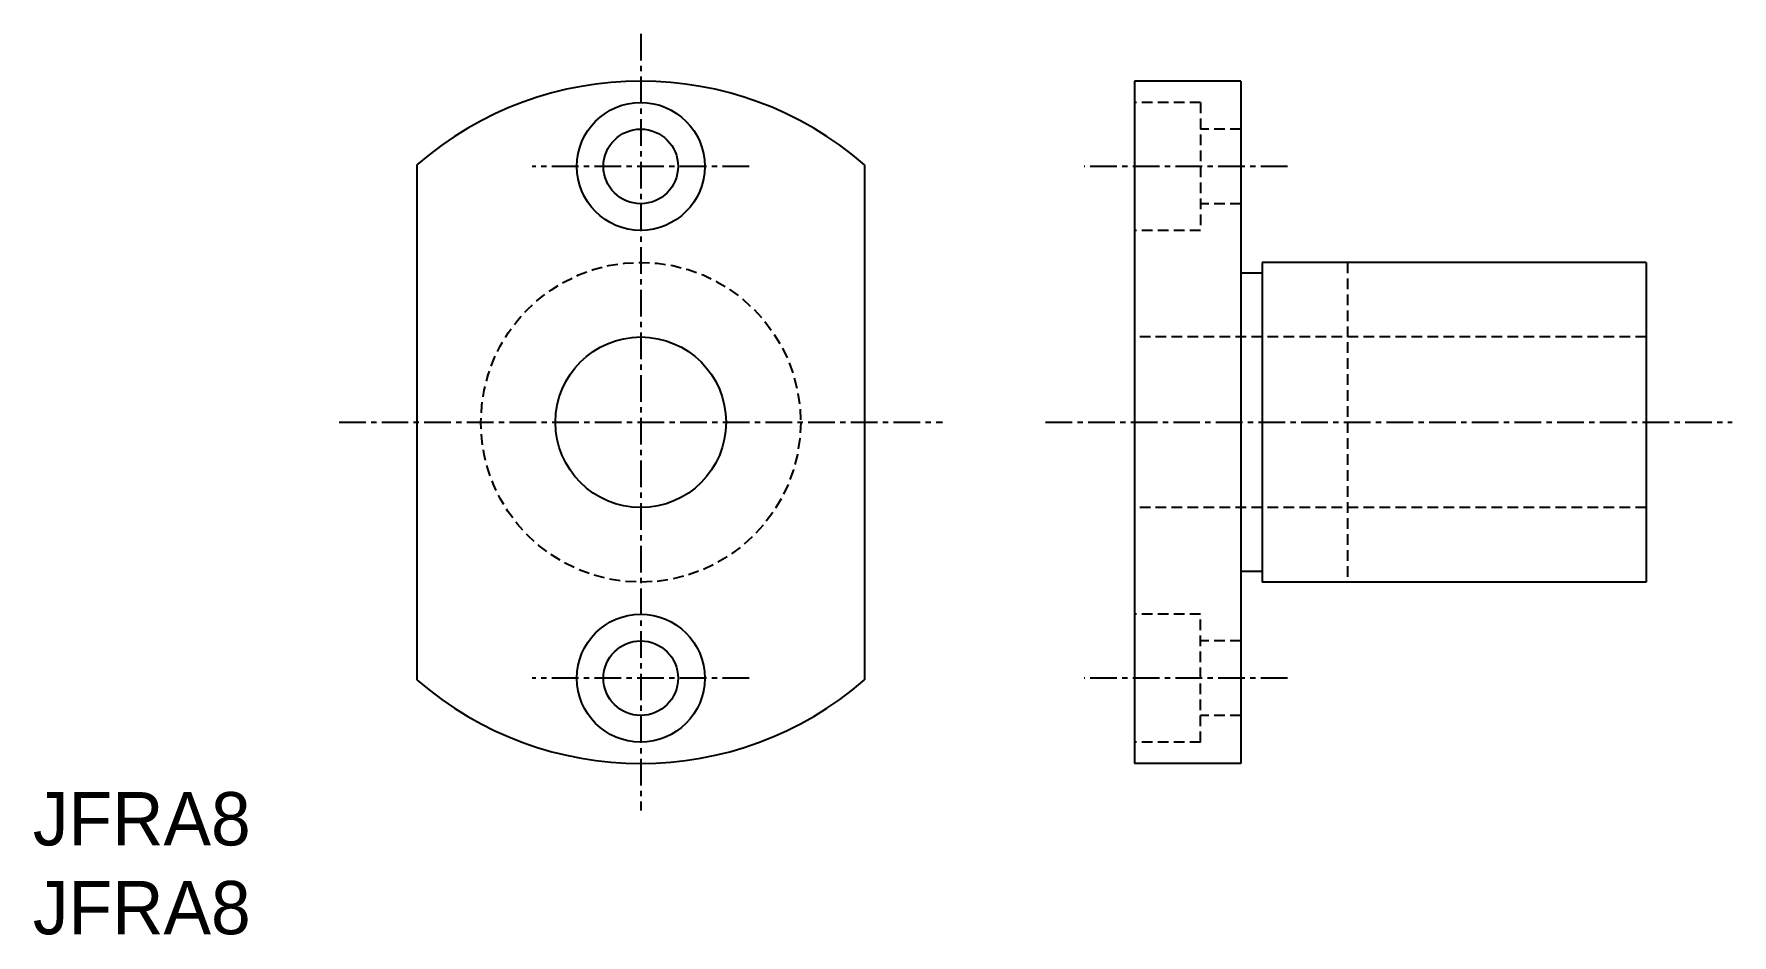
# Model space of a CAD drawing. Extents: x 10.1 to 89.7, y 10 to 52.2.
import ezdxf

# ---------------------------------------------------------------- set-up
doc = ezdxf.new("R2010")
doc.units = 0
doc.linetypes.add('CENTER', pattern=[2, 1.25, -0.25, 0.25, -0.25])
doc.linetypes.add('DASHED', pattern=[0.75, 0.5, -0.25])
doc.layers.get('0').update_dxf_attribs({"linetype": 'CONTINUOUS'})
doc.layers.add('CENTER', color=1, linetype='CENTER')

msp = doc.modelspace()

# ---------------------------------------------------------------- linework, layer by layer
at = {"color": 7, "linetype": 'CONTINUOUS'}
for p, q in [((61.663, 50.011), (61.663, 18.011)), ((61.663, 50.011), (61.663, 18.011)), ((66.663, 50.011), (61.663, 50.011)), ((66.663, 50.011), (66.663, 18.011)), ((28.013, 46.084), (28.013, 21.938)), ((49.013, 46.084), (49.013, 21.938)), ((85.663, 41.511), (67.663, 41.511)), ((67.663, 41.511), (67.663, 26.511)), ((85.663, 41.511), (85.663, 26.511)), ((67.663, 41.011), (66.663, 41.011)), ((67.663, 27.011), (66.663, 27.011)), ((85.663, 26.511), (67.663, 26.511)), ((66.663, 18.011), (61.663, 18.011))]:
    msp.add_line(p, q, dxfattribs=at)
at = {"color": 3, "linetype": 'DASHED'}
for p, q in [((64.763, 49.011), (61.663, 49.011)), ((64.763, 49.011), (64.763, 43.011)), ((66.663, 47.761), (64.763, 47.761)), ((66.663, 44.261), (64.763, 44.261)), ((64.763, 43.011), (61.663, 43.011)), ((71.663, 41.511), (71.663, 26.511)), ((85.663, 38.011), (61.663, 38.011)), ((85.663, 30.011), (61.663, 30.011)), ((64.763, 25.011), (61.663, 25.011)), ((64.763, 19.011), (64.763, 25.011)), ((66.663, 23.761), (64.763, 23.761)), ((66.663, 20.261), (64.763, 20.261)), ((64.763, 19.011), (61.663, 19.011))]:
    msp.add_line(p, q, dxfattribs=at)
at = {"color": 7, "linetype": 'CONTINUOUS'}
for centre, radius in [((38.513, 46.011), 3), ((38.513, 46.011), 1.75), ((38.513, 34.011), 4), ((38.513, 22.011), 3), ((38.513, 22.011), 1.75)]:
    msp.add_circle(centre, radius, dxfattribs=at)
at = {"color": 3, "linetype": 'DASHED'}
msp.add_circle((38.513, 34.011), 7.5, dxfattribs=at)
at = {"color": 7, "linetype": 'CONTINUOUS'}
for start, end in [(48.9855, 131.0145), (228.9855, 311.0145)]:
    msp.add_arc((38.513, 34.011), 16, start, end, dxfattribs=at)
at = {"layer": 'CENTER', "color": 1, "linetype": 'CENTER'}
for p, q in [((38.513, 52.222), (38.513, 15.8)), ((43.59, 46.011), (33.422, 46.011)), ((68.841, 46.011), (59.309, 46.011)), ((24.361, 34.011), (52.664, 34.011)), ((57.492, 34.011), (89.696, 34.011)), ((43.59, 22.011), (33.422, 22.011)), ((68.841, 22.011), (59.309, 22.011))]:
    msp.add_line(p, q, dxfattribs=at)

# ---------------------------------------------------------------- texts
at = {"color": 7, "linetype": 'CONTINUOUS'}
for p in [(10, 14.167), (10, 10)]:
    msp.add_text('JFRA8', height=2.5, dxfattribs=at).set_placement(p)

doc.saveas('drawing.dxf')
